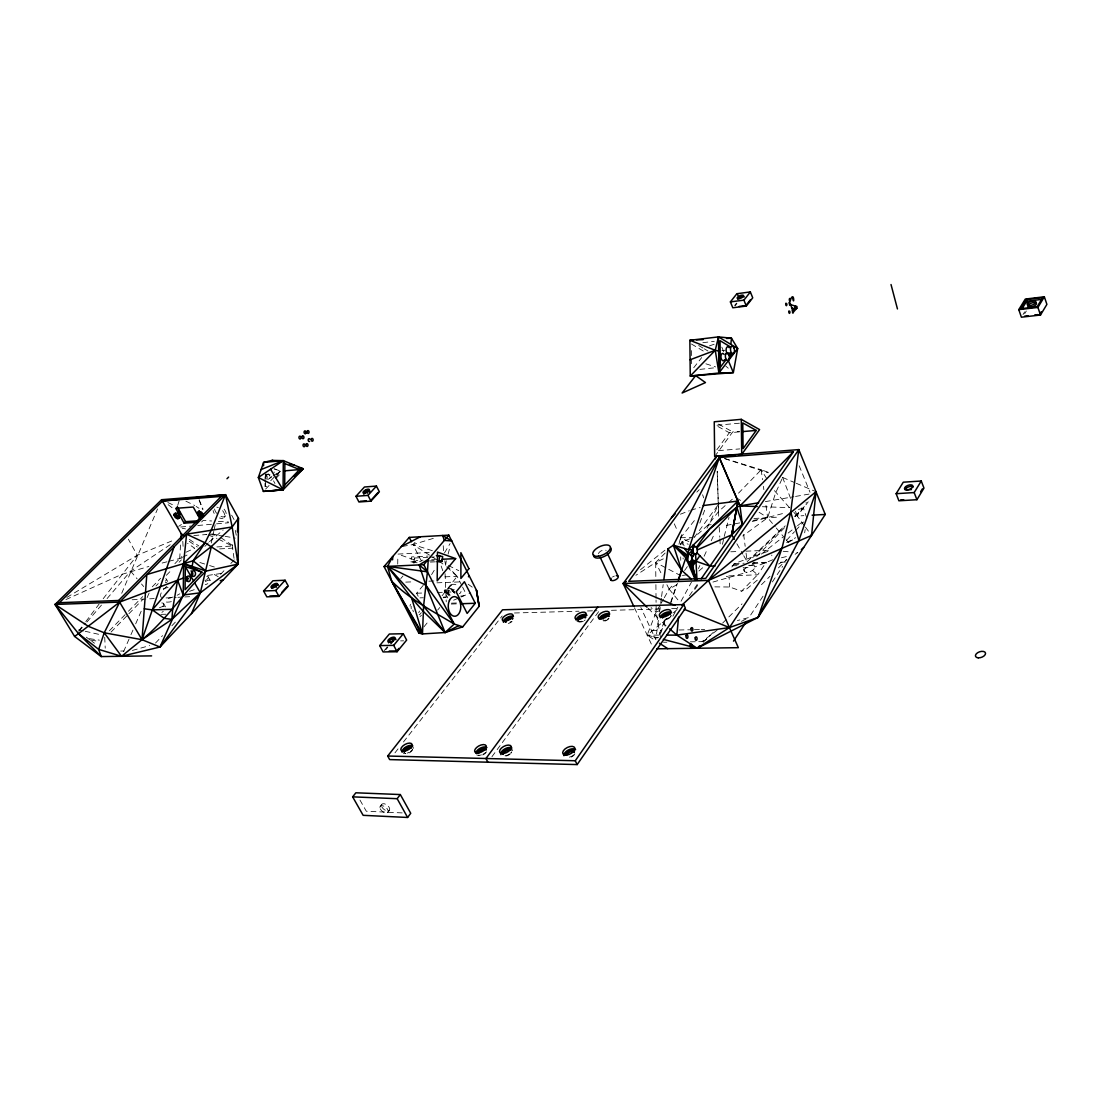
<?xml version="1.0" encoding="UTF-8"?>
<svg xmlns="http://www.w3.org/2000/svg" width="1102" height="1102" viewBox="0 0 1102 1102"><rect width="100%" height="100%" fill="white"/><g stroke="black" fill="none" stroke-linecap="round" stroke-linejoin="round"><path stroke-width="0.75" stroke-dasharray="5 3.75" d="M265.017 483.365L264.99 486.643L270.362 486.202M265.031 481.726L265.086 475.169M265.582 486.588L265.637 480.031M265.651 478.392L265.678 475.114M397.726 564.114L397.836 555.766M718.683 516.177L717.333 471.491M445.07 573.701L446.241 601.857M179.667 558.742L180.632 543.754M417.121 562.764L410.826 561.882L411.473 556.951L428.072 556.069M413.801 562.929L414.435 558.025L411.473 556.951M658.376 620.343L655.773 639.697L640.841 607.477M659.519 611.83L661.352 598.207M661.586 596.513L663.184 584.597M234.037 558.328L232.274 546.041L232.756 542.68M804.667 532.803L805.163 529.594M211.295 542.955L213.788 531.316M214.146 529.663L215.207 524.676M722.457 544.305L723.89 537.983M724.248 536.398L729.014 517.417M678.97 544.25L680.127 539.388M442.784 570.753L439.615 561.607L445.497 565.836L446.296 560.739M448.087 554.127L450.319 545.876M707.016 528.216L718.683 504.082M177.684 505.405L179.943 498.269M660.842 633.03L665.057 620.385M670.966 602.629L677.413 583.275M659.712 634.449L664.63 620.013M670.65 602.353L676.669 584.694M690.127 538.754L682.166 541.509L680.581 544.856L680.513 537.776L682.234 533.175M699.798 523.092L705.776 507.319M121.716 593.275L157.531 508.959M123.548 651.668L130.298 636.212M130.959 634.669L132.984 630.041M135.684 623.856L141.745 609.957M147.131 597.601L149.156 592.972M781.952 479.012L775.643 492.842L767.639 517.72L742.776 535.985M698.448 568.591L699.866 565.505M704.123 556.235L707.663 548.52M711.203 540.793L714.041 534.622M795.203 516.604L803.372 508.118L806.292 502.402M672.909 616.197L677.799 607.216M681.05 601.251L691.505 582.076M660.236 604.846L656.172 611.968L647.177 635.138L655.401 640.538M661.048 603.428L663.473 599.144M664.286 597.725L669.162 589.171L673.432 584.28M790.575 498.366L782.654 477.483L784.348 474.549M444.492 552.915L450.071 543.589M1023.014 314.552L1024.626 311.894M1024.695 313.671L1026.293 311.039M431.585 574.597L435.152 568.825M763.052 596.168L749.043 617.478L737.39 620.55M772.378 581.952L782.654 566.332M275.348 478.13L280.473 471.188L277.043 474.742M731.866 567.007L734.166 563.645L767.998 551.317M689.453 595.686L697.263 584.446L694.88 582.269M694.783 589.501L699.605 582.572M684.59 570.519L687.359 566.607M717.664 505.46L694.398 537.28L708.007 525.048L718.49 511.603L727.334 503.669M739.442 431.874L729.359 432.742L716.052 450.814L739.717 448.913M491.947 756.702L599.378 610.646L594.281 610.783M714.661 456.503L732.734 431.901L739.442 431.323M78.683 631.033L84.799 622.947M85.818 621.597L99.097 604.089M103.189 598.689L137.24 555.27L173.138 540.393M387.89 812.257L389.433 810.232M804.419 525.737L797.283 516.025L808.221 501.809M380.176 806.388L381.733 804.377M442.109 595.741L457.151 576.332L447.743 566.497M394.971 752.831L398.153 748.754M403.456 741.99L502.14 615.977M693.723 367.737L701.712 357.544M735.075 305.901L736.949 303.518M734.648 305.433L736.494 303.091M688.888 541.633L680.513 537.776L696.684 517.747M444.189 590.851L453.487 590.507L454.244 589.584L444.946 589.928L444.189 590.851L447.784 597.89M423.898 626.886L428.127 621.721M437.646 610.081L439.767 607.505M449.272 595.893A6.047 3.761 39.3 0 1 447.825 589.294L451.434 584.9M384.157 650.648L387.353 646.791M385.714 649.836L387.794 647.329M418.195 596.278L416.625 593.234L424.931 583.289M400.784 578.578L402.988 576.002M413.966 563.094L416.157 560.519L423.03 560.188M79.069 631.198L85.791 623.374M86.906 622.065L101.467 605.094M107.073 598.579L130.601 571.167L172.683 543.066M786.663 540.187L794.528 531.687M795.658 530.475L803.523 521.99M155.534 643.031L162.545 635.634M171.884 625.757L175.397 622.051M220.524 574.376L226.241 568.329M230.828 563.494L234.258 559.857M415.055 542.349L412.933 544.581L402.974 546.317M265.623 489.068L271.271 483.213M275.775 478.557L281.368 472.772M756.675 556.606L784.693 527.514M270.72 480.72L275.307 475.981M276.45 474.797L279.88 471.243L273.999 468.887M738.505 493.173L761.179 469.783L768.838 472.524M271.271 476.56L268.654 479.136A2.535 1.791 85 0 1 266.147 476.546A2.535 1.791 85 0 1 268.736 474.576A2.535 1.791 85 0 1 269.053 478.833L271.767 476.932M111.04 632.093L127.722 614.971M128.906 613.745L143.205 599.075M155.974 585.961L158.247 583.633M166.333 575.327L172.132 569.376M179.089 562.24L181.417 559.857M224.202 517.32L225.69 515.791M109.401 630.757L127.267 612.45M128.452 611.224L142.75 596.581M152.269 586.815L160.603 578.274M174.901 563.632L181.789 556.565M204.876 546.399L208.333 542.873M209.476 541.702L223.169 530.007M714.826 586.87L729.62 587.008L741.563 591.182L757.597 574.803L752.501 570.381M201.625 521.962L203.112 520.447L211.598 520.971M696.836 492.126L699.247 489.701M665.14 553.052L655.676 562.461L635.895 575.285M703.228 642.259L712.925 632.658M722.636 623.071L742.045 603.882M761.454 584.694L769.954 576.291M778.439 567.902L786.938 559.499L778.618 564.004M752.57 557.736L785.23 525.833M794.9 516.383L803.372 508.118L806.898 518.353M747.142 561.662L785.037 525.571M794.817 516.259L803.372 508.118L799.956 507.994M728.601 502.54L733.657 498.008M667.344 618.222L647.177 635.138L656.861 637.672M673.418 612.795L678.281 608.456M698.888 571.015L704.013 566.593M757.281 580.162L746.757 588.936L741.563 591.182M640.51 569.693L665.842 549.471M761.372 554.086L782.792 537.266M788.15 533.065L796.181 526.756M797.517 525.709L802.876 521.508M698.723 641.695L702.07 641.639L717.071 630.22M273.117 475.995L279.88 471.243M178.676 526.357L181.444 524.483M795.134 554.278L797.862 552.543L796.842 552.584M66.836 597.422L137.24 555.27L128.355 539.167M743.147 567.571A5.717 2.824 -22.9 0 0 748.699 567.103A5.717 2.824 -22.9 0 0 752.873 563.425L757.308 560.808M788.398 542.432L795.796 538.052M666.903 584.721L669.162 589.171L677.73 584.143M786.676 542.597L795.672 537.693M702.07 641.639L708.131 638.526M741.467 621.376L746.013 619.035M182.574 557.281L188.401 554.375M663.308 558.852L655.676 562.461L655.828 577.834M186.059 552.198L194.655 548.217L187.602 543.369M65.927 599.571L121.564 574.445L148.866 566.456M453.666 600.177L459.548 597.642M461.022 597.022L470.733 592.848M680.43 514.193L689.342 510.763M659.382 610.742L656.172 611.968L651.103 607.601M709.399 345.918L715.708 343.714M189.516 591.306L195.991 589.074M433.293 538.368L412.933 544.581L421.363 561.028M690.83 510.185L700.156 507.526M712.939 582.063L747.142 572.269M163.275 588.757L168.207 587.366M132.392 650.442L149.665 645.593M752.225 521.549L785.23 512.885M798.427 509.413L803.372 508.118M162.146 563.039L167.132 561.758M168.785 561.317L182.064 557.901M781.456 557.764L787.544 556.29M739.828 522.885L726.741 525.323L723.642 524.717M752.914 520.461L767.639 517.72L775.216 526.756M765.353 501.617L793.881 496.713M795.561 496.423L808.978 494.109M682.441 575.478L687.069 574.734M207.562 575.451L222.411 573.288M702.856 342.681L714.261 341.331M721.948 350.588L725.199 350.229M708.007 525.048L711.148 524.69M699.88 369.39L716.217 367.627M443.169 597.752L446.007 597.491M460.691 596.072L463.956 595.755M739.387 423.209L715.749 425.317L729.359 432.742M180.7 527.004L190.949 526.095M197.768 525.489L214.849 523.987M216.557 523.836L228.513 522.775M265.127 474.452L267.676 474.246M193.869 535.558L206.845 534.484L203.553 533.685M216.887 546.936L232.274 546.041M219.642 548.892L232.894 548.135M753.947 518.491L779.169 517.058M793.867 512.375L797.283 516.025L803.868 515.653M414.435 558.025L427.714 557.309M429.381 557.226L436.02 556.882M132.185 599.763L154.197 598.579M166.044 597.945L176.21 597.408M177.904 597.312L182.987 597.05M184.681 596.953L191.445 596.595M410.826 561.882L420.799 561.359M429.105 560.932L439.064 560.422M429.229 552.501L397.863 554.099L416.157 560.519M430.4 562.089L435.386 561.827M431.612 559.775L435.056 559.609M734.166 563.645L744.263 563.218M752.68 562.86L766.138 562.295L757.804 574.789L725.722 576.015L729.138 577.42L729.62 587.008M752.873 563.425L768.301 562.778M780.312 562.282L785.451 562.061M461.793 585.52L457.151 576.332L444.905 576.842L443.307 572.282M730.791 551.799L739.208 551.455M745.944 551.179L769.527 550.215M405.756 582.118L414.035 581.787M428.912 581.181L435.524 580.919M436.943 582.82L460.967 581.856M680.513 537.776L692.855 537.335M416.625 593.234L423.499 592.986M437.26 592.49L454.451 591.87M419.917 597.863L423.278 597.752M443.486 597.064L446.847 596.94M451.434 603.152L456.559 603.001M451.283 604.048L458.143 603.827M514.441 612.987L578.991 611.211M587.49 610.976L592.587 610.825M611.431 610.315L661.338 608.938M671.655 608.648L678.543 608.456M160.92 614.365L167.408 614.2M651.53 630.537L661.82 630.33M678.984 629.986L692.703 629.71M694.412 629.669L699.563 629.573M701.271 629.531L704.715 629.462M400.605 640.882L403.635 640.827M732.086 565.767L737.197 565.67M663.5 642.259L666.862 642.204M690.334 641.832L697.043 641.722M120.641 651.048L124.044 650.993M658.721 635.124L647.177 635.138L660.663 638.637M762.391 506.713L789.707 507.65M210.11 534.594L223.389 536.027M402.189 812.904L366.305 811.237L359.073 798.468M733.629 564.431L740.213 564.789M748.451 565.243L752.928 565.478L754.801 566.951A5.717 2.824 -22.9 0 1 750.572 571.442A5.717 2.824 -22.9 0 1 744.387 571.387L742.211 566.387M218.375 521.384L228.555 522.017M783.178 551.275L793.426 552.254M658.61 637.659L654.616 637.19L657.012 638.885M89.469 638.664L99.4 640.152M90.943 640.124L99.028 641.392M225.083 536.316L235.236 538.134M182.202 528.244L185.48 528.864M211.708 533.878L216.626 534.814L219.422 536.688M78.697 629.821L83.559 630.923M85.185 631.281L101.398 634.917M724.634 458.501L761.179 469.783L767.502 479.866M199.875 562.516L207.961 565.037M209.573 565.546L214.422 567.048M432.356 550.683L412.933 544.581L431.185 556.235M705.886 363.812L715.57 366.911M724.73 458.666L768.177 472.772M208.292 534.98L217.025 538.465M274.591 468.832L280.473 471.188M782.654 477.483L794.776 482.648M796.291 483.296L815.99 491.699M167.848 502.553L175.673 506.121M682.207 544.787L682.166 541.509L688.213 544.292M185.866 501.162L194.737 505.515M448.376 565.505L458.79 570.671M218.499 539.195L233.252 546.482M680.898 575.74L655.676 562.461L662.412 575.823M718.518 424.118L732.734 431.901M214.243 574.473L218.196 576.677M691.436 344.017L704.288 351.607M698.682 345.505L703.09 348.122M704.33 348.852L708.021 351.042M736.343 497.773L742.032 501.396M759.099 512.278L767.639 517.72L765.628 502.843M432.59 557.13L438.21 560.711M196.156 506.438L198.98 508.27M220.827 537.624L233.404 546.069M189.365 539.374L198.801 545.945M189.268 541.302L197.382 547.047M468.171 584.239L475.045 589.184M86.328 637.176L90.419 640.193M91.783 641.199L94.496 643.224M168.11 504.661L173.317 508.642M725.736 366.029L728.27 368.22M666.063 625.702L660.098 620.192M446.654 566.883L457.151 576.332M648.183 608.373L658.9 619.007M789.321 507.485L773.838 489.963M130.601 571.167L137.144 578.867M141.511 583.991L143.701 586.553M776.29 528.051L784.941 538.382M786.029 539.677L788.192 542.253M669.162 589.171L679.231 601.485M805.452 527.114L811.568 535.434M163.482 603.386L165.52 606.885M166.388 579.17L167.711 581.457M736.88 543.782L742.872 554.21M743.726 555.697L746.288 560.174M208.278 576.98L210.262 580.492M231.64 515.199L234.037 519.538M273.544 480.871L274.963 483.53M444.946 589.928L448.542 596.981M453.487 590.507L454.919 593.344M462.565 587.049L466.435 594.694M634.476 607.808L652.15 645.813M663.983 623.608L665.209 626.28M674.286 523.822L677.744 531.563M682.166 541.509L684.108 545.848M753.561 564.072L754.801 566.951L772.295 559.995L771.758 555.064M744.387 571.387L744.084 570.712A5.717 2.824 -22.9 0 1 751.743 565.422M721.81 347.116L723.794 351.882M799.17 465.774L810.025 492.263M199.228 499.95L203.057 509.289M795.451 511.204L797.283 516.025M199.118 499.991L202.658 509.468M702.608 494.757L703.682 497.897M235.277 530.379L236.269 535.214M444.822 560.78L445.401 564.031M660.387 636.97L656.172 611.968L656.048 600.025M761.179 469.783L762.515 479.701M763.397 486.313L763.851 489.619M743.643 534.374L745.172 546.317M746.054 553.135L746.936 559.954M265.871 473.653L266.161 476.987M719.193 527.155L719.785 537.184M719.881 538.85L720.377 547.198M182.794 541.344L183.166 547.79M443.238 545.724L443.693 554.251M104.718 637.204L105.227 648.169M717.182 471.201L718.49 511.603M691.505 350.588L691.643 363.715M680.705 556.868L680.747 560.298M655.897 584.652L656.034 598.317M270.086 474.934A2.521 1.777 84.9 0 1 268.42 473.874M274.136 471.987A2.535 1.777 84.9 0 1 274.136 472.648M266.05 474.687A2.535 1.791 85 0 1 267.194 477.083A2.535 1.791 85 0 1 266.105 479.356M683.157 559.017A3.926 2.176 87.2 0 1 683.116 557.984M224.078 509.165A6.998 4.105 43.5 0 1 225.965 515.309A6.998 4.105 43.5 0 1 220.979 516.439M216.722 513.339A6.998 4.105 43.5 0 1 214.615 509.014M222.59 510.681A6.998 4.105 43.5 0 1 224.477 516.838A6.998 4.105 43.5 0 1 219.491 517.954M214.201 513.422A6.998 4.105 43.5 0 1 213.127 510.529M216.832 507.168A6.998 4.105 43.5 0 1 218.32 507.567M163.275 611.348A6.667 2.631 -29.9 0 1 161.898 612.34M159.487 607.712A6.667 2.631 -29.9 0 1 165.837 607.491M161.746 602.932A6.681 2.617 -29.9 0 1 161.236 607.849M205.358 581.649A3.774 1.488 -29.3 0 1 209.711 580.162A3.774 1.488 -29.3 0 1 209.339 582.517M207.81 583.633A3.774 1.488 -29.3 0 1 205.248 584.597M206.749 576.649A3.788 1.488 -29.3 0 1 208.374 577.379A3.788 1.488 -29.3 0 1 206.639 579.583M205.812 580.12A3.788 1.488 -29.3 0 1 204.931 580.561M165.617 578.784A3.733 1.433 -29.6 0 1 165.355 581.167M165.314 582.738A3.719 1.446 -29.6 0 1 166.939 582.255M171.347 601.651A17.081 6.695 -29.6 0 1 163.468 600.989M179.778 593.799A17.095 6.667 -29.6 0 1 177.146 595.245M173.138 596.995A17.095 6.667 -29.6 0 1 165.947 598.634M161.443 597.518A17.095 6.667 -29.6 0 1 167.049 586.264M461.022 591.416A6.033 3.761 39.3 0 1 459.245 593.675M454.107 592.477A6.033 3.761 39.3 0 1 450.828 585.672A6.033 3.761 39.3 0 1 457.482 585.617M450.222 595.245A4.256 2.645 39.3 0 1 449.34 590.369A4.256 2.645 39.3 0 1 454.906 592.463M449.037 594.984A4.256 2.645 39.3 0 1 449.23 590.755A4.256 2.645 39.3 0 1 454.465 593.014M447.825 589.294A6.047 3.761 39.3 0 1 455.112 591.016M410.04 606.128A7.604 4.973 88.6 0 1 410.44 604.254M419.435 611.059A7.604 4.973 88.6 0 1 418.732 612.698M413.402 611.775A7.604 4.973 88.6 0 1 412.809 609.998M421.281 612.616A7.604 4.973 88.6 0 1 419.159 614.792M411.225 608.827A9.684 6.323 88.6 0 1 411.184 606.293M421.432 615.26A9.684 6.323 88.6 0 1 420.027 616.528M512.031 621.528A4.188 1.984 -26.6 0 1 508.284 623.415M412.506 749.374A4.491 2.245 -29.1 0 1 409.724 752.625A4.491 2.245 -29.1 0 1 405.357 753.589M486.45 751.771A4.601 2.383 -28.2 0 1 482.814 754.925A4.601 2.383 -28.2 0 1 478.695 755.049M585.121 619.985A4.298 2.094 -25.7 0 1 584.308 620.633M583.344 621.197A4.298 2.094 -25.7 0 1 578.454 621.308M511.328 621.39A5.868 2.783 -26.6 0 1 510.006 622.148M581.884 621.17A6.02 2.934 -25.7 0 1 576.938 621.404M485.734 752.335A6.447 3.32 -28.2 0 1 483.034 754.209M481.491 754.856A6.447 3.32 -28.2 0 1 476.505 754.732M413.429 747.5A6.295 3.141 -29.1 0 1 413.126 748.506M412.465 749.567A6.295 3.141 -29.1 0 1 410.233 751.619M408.814 752.446A6.295 3.141 -29.1 0 1 407.327 753.079M405.867 753.465A6.295 3.141 -29.1 0 1 403.415 753.41M608.965 618.511A4.339 2.135 -25.3 0 1 602.642 621.211M670.898 615.591A4.422 2.218 -24.4 0 1 670.801 616.252M670.429 616.955A4.422 2.218 -24.4 0 1 664.85 619.765M511.507 752.294A4.642 2.424 -27.9 0 1 511.052 753.079M510.35 753.864A4.642 2.424 -27.9 0 1 505.184 756.055M574.9 753.796A4.739 2.535 -27 0 1 568.48 757.639M603.841 619.847A4.339 2.121 -25.3 0 1 602.863 619.958M512.637 749.663A6.502 3.389 -27.9 0 1 512.402 750.696M511.769 751.812A6.502 3.389 -27.9 0 1 510.791 752.914M509.537 753.933A6.502 3.389 -27.9 0 1 504.978 755.848M573.784 754.87A6.64 3.554 -27 0 1 569.252 757.198M671.297 615.563A6.199 3.099 -24.4 0 1 670.429 616.569M669.272 617.506A6.199 3.099 -24.4 0 1 664.892 619.365M608.745 618.263A6.075 2.975 -25.3 0 1 607.56 619.172M606.183 619.944A6.075 2.975 -25.3 0 1 603.262 620.908M598.606 553.755A4.119 1.915 -25 0 1 600.907 551.028A4.119 1.915 -25 0 1 605.081 549.981L605.701 550.187A4.119 1.915 -25 0 1 606.1 550.545M612.492 577.049A4.091 1.956 -25 0 1 614.379 576.098M381.774 806.76A4.835 2.659 38 0 0 388.896 810.7A4.835 2.659 38 0 0 386.086 804.46A4.835 2.659 38 0 0 381.774 806.76M380.218 808.772A4.849 2.659 38 0 0 387.353 812.711A4.849 2.659 38 0 0 384.529 806.471A4.849 2.659 38 0 0 380.218 808.772"/><path stroke-width="1.5" d="M58.034 602.698L55.1 604.461L78.531 633.664L98.67 649.381L121.537 656.296L159.969 647.012L238.101 564.1L238.445 518.202L225.469 494.688L161.595 499.702L55.1 604.461L74.592 636.419L101.246 656.572L151.608 655.883M263.571 465.774L263.598 462.413L272.015 460.402L283.297 460.636L303.257 468.763L283.09 489.853L263.364 491.409L258.336 477.51L263.598 462.413L283.297 460.636L284.867 463.584L284.715 485.045L283.09 489.853L270.527 490.817M261.119 469.535L283.297 460.636L283.09 489.853L263.364 491.409M237.426 531.825L238.445 518.202L232.164 526.963L186.582 534.167L183.579 563.48L183.221 595.039L159.969 647.012L142.02 639.697L104.235 632.782L88.256 626.267L55.1 604.461L59.384 602.698L118.63 600.48L221.254 496.423L225.469 494.688L232.164 526.963L238.101 564.1L200.33 592.793L171.912 619.379L142.02 639.697L121.537 656.296L104.235 632.782L119.705 602.078L225.469 494.688L162.655 500.983L59.384 602.698M696.987 579.459L695.596 554.292A3.912 2.149 87.1 0 0 697.29 549.926L731.742 534.842L742.335 524.139L739.993 505.942L719.275 457.537L628.719 581.333L705.666 578.44L793.426 451.751L719.275 457.537L688.612 549.65L687.951 555.766M790.051 312.265C789.418 315.971 787.517 309.359 789.803 311.26M392.587 559.816L392.725 556.524L387.56 566.387L391.692 581.181L420.027 631.129L422.493 633.925L445.098 632.534L462.757 626.831L479.15 606.307L476.422 590.176M180.948 538.754L181.279 533.754L161.595 499.702M695.596 554.292L693.971 553.507A3.912 2.149 87.1 0 1 693.062 550.917L693.337 545.008L694.77 546.537M225.469 494.688L211.129 530.448L205.082 542.818L183.579 563.48L177.587 580.217L172.656 609.254L171.912 619.379L164.267 618.36L152.31 609.888L144.293 608.786M173.827 514.579C180.921 508.27 180.397 526.591 173.827 514.579L175.328 513.077L177.56 516.342L180.205 516.893L178.703 518.395M202.01 516.852C192.492 514.469 202.809 507.168 203.071 516.246M203.512 515.337L200.082 513.463L199.2 510.749L197.699 512.265M633.76 606.293L623.167 583.523L716.686 456.049L798.798 449.602L825.26 514.441L758.107 617.395L697.153 648.251L676.835 635.124L678.557 617.161M687.565 557.254L688.254 555.188A3.926 2.163 87.2 0 1 691.808 557.791L691.477 560.698L690.1 562.199A3.926 2.163 87.2 0 1 687.538 558.81L687.565 557.254L685.83 557.819L678.309 579.886M646.984 607.188L623.167 583.523L708.49 580.382L815.99 491.699L811.568 535.434L708.49 580.382L681.918 605.122M730.833 344.375L731.466 338.204L718.476 336.895L689.866 340.284L690.251 376.044L733.34 372.6L737.693 348.521L731.466 338.204L726.48 338.466M786.993 304.731C786.07 308.216 784.679 301.273 786.814 303.697M684.466 548.438L688.516 554.058L693.02 549.898L693.337 545.008M693.31 565.009L693.847 560.491L692.387 561.937L693.31 565.009L691.477 560.698L692.607 566.001L699.839 555.752L696.96 552.805M439.698 555.449L439.064 560.422L442.026 561.483L442.66 556.524L436.378 555.628M666.958 635.124L676.835 635.124L729.428 627.575L758.107 617.395L782.103 547.777L790.713 512.072L798.798 449.602L708.49 580.382L738.34 647.673L656.723 648.816M663.872 579.487L667.991 548.851L673.391 545.201L719.275 457.537L739.993 505.942L757.267 506.534M192.161 566.373L193.084 560.808L205.082 542.818L238.101 564.1L237.536 559.251M703.283 505.57L737.982 501.038L731.742 534.842L734.304 539.305M793.426 451.751L740.076 505.873L736.839 507.113L731.742 534.842L737.982 501.038L688.612 549.65L673.391 545.201L681.587 570.244L691.285 579.018M232.164 526.963L211.405 546.496L200.33 592.793L191.472 613.58M718.476 336.895L718.917 372.999L720.364 367.173L718.642 351.042L715.253 350.298L690.251 376.044L718.917 372.999L737.693 348.521L718.476 336.895L715.253 350.298L718.917 372.999L733.34 372.6L728.367 360.671L732.003 353.508M790.506 300.364C788.839 303.009 788.922 295.997 790.478 299.345M678.488 580.038L681.711 570.368M104.235 632.782L98.67 649.381L101.246 656.572L78.531 633.664L74.592 636.419M174.075 546.867L142.02 639.697L118.63 600.48M758.107 617.395L798.881 540.476L815.99 491.699M793.316 312.748L790.258 303.257L789.266 302.83L789.693 305.309L790.396 304.62L796.939 306.508L796.87 308.105L792.641 312.968L792.393 310.461L796.732 308.284M715.212 458.997L716.686 456.049M690.899 555.188L693.062 550.917M691.808 557.791L693.971 553.507M792.82 298.119C794.211 307.885 794.528 287.167 789.266 302.83M1040.495 315.02L1046.9 304.372L1044.352 296.796L1025.301 299.069L1018.785 309.634L1021.389 317.197L1040.495 315.02L1037.919 307.417L1044.352 296.796M1039.696 314.414L1041.28 311.77M916.919 499.716L923.972 488.117L921.258 481.009L903.282 482.194L896.146 493.696L898.901 500.79L916.919 499.716L914.178 492.566L921.258 481.009M920.611 491.767L922.36 488.889M1021.857 309.056L1026.692 301.177L1041.597 299.413M1026.141 299.551L1020.48 308.739L1037.12 306.811L1042.712 297.581L1026.141 299.551L1028.207 305.612M691.822 558.108L694.48 554.03M733.505 641.13L745.916 622.244M663.308 639.367L697.153 648.251L729.428 627.575L782.103 547.777M577.173 764.581L685.43 608.263L683.763 604.585L502.54 609.805L387.697 756.027L389.653 759.595L577.173 764.581L575.272 760.752L683.763 604.585M701.189 578.812L733.698 532.018M691.946 560.491L691.739 559.802L692.387 561.937L692.318 559.954M738.34 454.644L741.729 454.382L759.581 429.587L741.274 419.339L714.248 421.777L714.661 456.503L734.965 454.906M693.392 548.025A3.912 2.149 87.1 0 1 696.381 547.322L709.578 529.015L736.797 507.127L742.335 524.139M756.247 430.427L743.092 448.638L742.762 422.906L756.247 430.427L742.803 431.585M306.039 432.576A1.405 0.978 83.9 0 1 305.86 433.238L305.571 433.527M597.683 607.064L485.954 758.507L487.883 762.212M211.405 546.496L193.084 560.808L146.814 574.555L142.02 639.697C166.774 619.875 183.194 592.656 206.102 571.084L238.101 564.1M159.969 647.012L200.33 592.793L194.737 582.986M407.602 817.464L410.729 813.304L400.329 794.556L355.863 792.793L352.654 796.856L363.137 815.328L407.602 817.464L397.161 798.688L352.654 796.856M792.655 310.309L795.727 306.218L796.539 308.381M397.161 798.688L400.329 794.556M726.287 359.472L720.364 367.173L720.033 340.656L729.937 346.634M729.248 355.615L731.232 353.053M745.875 305.585L750.531 299.62M746.316 306.053L752.735 297.829L750.352 291.934L736.88 293.724L730.392 301.893L732.802 307.775L746.316 306.053L743.905 300.143L750.352 291.934M475.279 603.276L467.152 613.415L456.173 591.802L464.41 581.718L475.279 603.276L461.573 603.717M476.532 590.397L479.15 606.307L476.532 590.397L448.776 535.145L409.255 537.404L384.047 566.552L418.815 633.099L420.785 630.688M468.405 576.814L469.218 575.836M398.91 648.389L396.83 650.924L389.226 651.034M397.078 651.737L406.638 640.097L403.291 633.733L389.337 634.022L379.708 645.593L383.083 651.929L397.078 651.737L393.69 645.359L379.708 645.593M393.69 645.359L403.291 633.733M390.921 643.54L393.015 641.02L391.692 638.54M455.663 558.604L437.177 580.85L437.494 552.074L455.663 558.604L441.916 559.279M384.047 566.552L423.802 564.692L448.776 535.145M370.754 500.528L378.082 492.415M370.947 501.135L379.377 491.795L376.429 486.078L364.445 487.001L355.974 496.286L358.935 501.989L370.947 501.135L367.985 495.39L355.974 496.286M281.878 592.339L286.947 586.746M278.971 596.389L288.297 586.099L285.087 580.244L272.952 580.768L263.585 590.989L266.822 596.843L278.971 596.389L275.734 590.52L263.585 590.989M367.985 495.39L376.429 486.078M275.734 590.52L285.087 580.244M284.715 485.045L299.551 469.548L303.257 468.763L294.151 476.643M183.579 563.48L201.928 572.145L185.067 589.749L185.343 566.566L183.579 563.48L206.102 571.084L193.084 560.808M305.86 433.238L305.461 433.637A1.405 0.978 83.9 0 1 304.207 432.879A1.405 0.978 83.9 0 1 304.524 431.075A1.405 0.978 83.9 0 1 305.833 431.529M697.29 549.926L696.808 548.052L736.797 507.127M198.58 514.978L200.082 513.463M199.186 515.626L200.688 514.111M199.889 516.163L201.39 514.648M200.619 516.562L202.121 515.047M199.944 518.973L193.236 507.03L175.728 508.325L184.117 523.161L185.604 521.645L198.346 520.778M197.644 512.857L199.145 511.342M197.781 513.546L199.283 512.031M198.098 514.262L199.6 512.747M226.984 478.723L228.624 477.083M671.517 517.623L675.14 513.973M176.788 518.243L178.29 516.742M177.505 518.477L179.006 516.976M178.166 518.532L179.654 517.031M173.964 515.254L175.466 513.752M174.295 515.97L175.783 514.469M174.763 516.659L176.265 515.171M175.37 517.306L176.871 515.805M176.058 517.844L177.56 516.342M697.153 648.251L699.591 645.855M418.815 633.099L422.493 633.925L423.567 606.169L427.438 571.814L387.56 566.387L411.638 598.042L423.196 611.321L445.098 632.534L454.217 624.049L462.757 626.831M801.361 549.512L803.689 547.501M674.81 605.384L623.167 583.523L625.84 581.401M183.414 578.013L119.705 602.078L78.531 633.664M283.297 460.636L258.336 477.51L283.09 489.853L270.569 469.245M623.167 583.523L626.005 581.691M419.159 564.913L428.292 559.375L427.438 571.814L419.159 564.913L425.84 585.162L445.098 632.534L458.955 625.592M401.307 546.592L420.358 536.77M690.072 359.789L715.253 350.298L689.866 340.284L693.186 340.119M220.248 580.74L223.472 579.624M758.644 502.774L740.076 505.873M200.33 592.793L183.221 595.039L177.587 580.217L152.31 609.888L172.656 609.254M730.392 301.893L743.905 300.143M739.167 306.439L744.194 305.791M1018.785 309.634L1037.919 307.417M1024.736 316.122L1028.07 315.737M1034.709 314.979L1038.029 314.607M283.655 470.926L299.551 469.548L284.867 463.584M162.655 500.983L221.254 496.423M360.313 501.272L366.277 500.845M184.117 523.161L196.845 522.293M911.437 489.577L906.753 489.867L905.679 487.098M896.146 493.696L914.178 492.566M900.568 499.909L903.695 499.716M812.091 515.185L825.26 514.441M696.519 339.953L703.172 339.623M437.053 561.745L442.026 561.483M269.783 596.03L278.834 595.686M55.1 604.461L119.705 602.078M691.725 559.747L709.991 566.139L715.088 566.042M687.51 557.791L685.83 557.819L673.391 545.201L687.965 555.422M727.017 353.163L731.852 353.205M387.697 756.027L575.272 760.752M688.612 549.65L693.02 549.898M275.197 461.077L272.015 460.402L275.307 461.283M289.482 464.094L294.248 465.099M298.325 467.441L303.257 468.763M201.928 572.145L185.343 566.566L193.539 580.906M687.538 558.494L685.83 557.819L695.252 579.735M684.177 609.268L729.428 627.575M186.582 534.167L205.082 542.818M792.944 308.808L792.324 307.995M416.818 629.256L420.027 631.129M423.802 564.692L454.217 624.049C432.494 611.018 409.779 599.35 391.692 581.181L422.493 633.925L411.638 598.042M659.506 643.251L667.729 648.665M181.279 533.754L183.979 535.627M687.62 556.799L684.879 554.664L687.304 554.967L687.62 556.799L673.391 545.201M669.658 628.843L676.835 635.124M699.839 555.752L709.991 566.139M445.098 632.534L423.567 606.169L387.56 566.387L425.84 585.162L454.217 624.049M179.957 513.436L180.439 514.138M667.991 548.851L681.587 570.244M696.381 547.322L696.808 548.052M185.604 521.645L177.229 506.837L179.791 512.678M275.128 584.886L276.395 587.173M366.112 490.211L367.655 493.186M409.255 537.404L411.459 541.716M600.163 557.268L610.811 580.01A4.091 1.956 -25 0 0 615.99 579.583A4.091 1.956 -25 0 0 617.699 575.974M607.505 553.576L618.098 576.332M737.362 294.096L737.872 295.364M689.48 562.185L695.596 579.666M690.1 562.199L695.734 579.68M610.811 580.01L610.66 579.514A4.091 1.956 -25 0 1 611.128 578.302M690.637 561.924L695.844 579.611M790.713 512.072L798.881 540.476M691.106 561.414L695.941 579.5M891.022 284.536L897.455 308.946M691.326 560.959L696.106 579.831M741.274 419.339L741.729 454.382M304.978 445.745A1.405 0.978 84.3 0 1 303.546 446.503A1.405 0.978 84.3 0 1 303.312 444.271A1.405 0.978 84.3 0 1 304.855 444.685M309.648 441.365A1.405 0.964 84.1 0 1 308.367 440.814A1.405 0.964 84.1 0 1 308.532 438.954A1.405 0.964 84.1 0 1 309.841 439.175M300.874 438.183A1.419 0.978 84 0 1 299.372 438.665A1.419 0.978 84 0 1 299.317 436.433A1.419 0.978 84 0 1 300.846 437.095M692.731 549.14A3.912 2.149 87.1 0 1 692.579 553.011M687.249 557.006A3.926 2.176 87.2 0 1 687.097 560.877M724.62 359.569A3.705 1.984 84 0 1 721.838 359.858A3.705 1.984 84 0 1 721.287 354.651A3.705 1.984 84 0 1 724.069 354.362M729.428 353.494A3.692 1.956 83.9 0 1 726.741 352.695A3.692 1.956 83.9 0 1 726.562 347.736A3.692 1.956 83.9 0 1 729.221 347.695M185.48 578.192A17.095 6.667 -29.6 0 1 188.18 578.385M190.99 570.988A2.796 2.052 88 0 1 192.795 573.77A2.796 2.052 88 0 1 191.032 576.525M186.968 576.745A2.796 2.066 88.2 0 1 187.009 581.195M505.529 622.299A4.188 1.984 -26.6 0 1 508.477 619.172A4.188 1.984 -26.6 0 1 512.747 618.663M478.406 753.176A4.601 2.383 -28.2 0 1 482.029 750.035A4.601 2.383 -28.2 0 1 486.134 749.897M578.44 620.15A4.298 2.094 -25.7 0 1 581.746 617.327A4.298 2.094 -25.7 0 1 585.713 617.037M404.379 752.17A4.491 2.245 -29.1 0 1 407.148 748.919A4.491 2.245 -29.1 0 1 411.514 747.955M505.942 622.189A4.188 1.984 -26.6 0 1 507.843 617.905A4.188 1.984 -26.6 0 1 512.444 618.925M404.062 751.963A4.491 2.245 -29.1 0 1 406.445 747.624A4.491 2.245 -29.1 0 1 411.735 747.445M477.607 753.203A4.601 2.369 -28.2 0 1 481.326 748.685A4.601 2.369 -28.2 0 1 485.927 749.691M577.82 620.013A4.298 2.094 -25.7 0 1 582.159 615.66A4.298 2.094 -25.7 0 1 585.134 617.988M503.504 622.313A5.868 2.783 -26.6 0 1 506.81 617.575A5.868 2.783 -26.6 0 1 513.477 616.486M576.098 620.137A6.02 2.934 -25.7 0 1 580.726 615.288A6.02 2.934 -25.7 0 1 586.98 615.288M475.83 753.148A6.447 3.32 -28.2 0 1 480.417 748.065A6.447 3.32 -28.2 0 1 486.919 747.528M402.134 752.294A6.295 3.141 -29.1 0 1 405.935 746.88A6.295 3.141 -29.1 0 1 412.864 745.958M737.693 299.014A3.471 1.35 -22.5 0 1 741.067 296.686A3.471 1.35 -22.5 0 1 744.139 296.961M388.607 642.852A4.064 1.86 -28.2 0 1 392.036 639.064A4.064 1.86 -28.2 0 1 395.907 639.725M369.831 491.699A3.513 1.391 -27.2 0 1 369.445 492.222M363.935 494.261A3.513 1.391 -27.2 0 1 365.506 491.575A3.513 1.391 -27.2 0 1 369.735 490.569M271.726 588.082A3.705 1.529 -28.8 0 1 275.032 585.176A3.705 1.529 -28.8 0 1 278.338 585.231M905.114 489.77A4.408 2.135 -20.3 0 1 908.682 486.836A4.408 2.135 -20.3 0 1 913.145 486.932M601.926 618.69A4.339 2.135 -25.3 0 1 608.883 616.252M662.729 617.836A4.422 2.218 -24.4 0 1 669.548 614.393M503.159 754.443A4.642 2.424 -27.9 0 1 505.887 751.082A4.642 2.424 -27.9 0 1 510.502 750.076M566.442 755.242A4.739 2.535 -27 0 1 570.092 751.991A4.739 2.535 -27 0 1 574.459 751.867M600.797 618.704A4.339 2.121 -25.3 0 1 605.273 614.861A4.339 2.121 -25.3 0 1 608.731 616.514M662.206 617.699A4.436 2.218 -24.4 0 1 665.429 613.594A4.436 2.218 -24.4 0 1 670.278 614.255M502.98 754.25A4.642 2.424 -27.9 0 1 505.722 749.429A4.642 2.424 -27.9 0 1 510.97 750.187M565.753 755.283A4.739 2.535 -27 0 1 569.968 750.393A4.739 2.535 -27 0 1 574.211 752.404M500.887 754.636A6.502 3.389 -27.9 0 1 504.551 749.016A6.502 3.389 -27.9 0 1 511.92 748.065M563.921 755.724A6.64 3.554 -27 0 1 568.329 749.994A6.64 3.554 -27 0 1 575.616 749.704M660.36 617.712A6.199 3.099 -24.4 0 1 665.14 612.753A6.199 3.099 -24.4 0 1 671.669 612.905M599.199 619.159A6.075 2.975 -25.3 0 1 603.469 614.654A6.075 2.975 -25.3 0 1 609.75 614.062M610.522 547.68A9.532 4.436 -25 0 1 603.731 556.689A9.532 4.436 -25 0 1 593.661 554.912M616.28 575.712A4.091 1.956 -25 0 1 617.079 575.754M695.679 375.644L682.124 393.015L705.487 382.573L695.679 375.644M468.915 568.687L460.898 578.467L460.884 552.667L468.915 568.687M451.668 540.917L444.313 540.421L442.687 535.503L451.668 540.917M734.028 348.012L733.987 347.915A3.692 1.956 83.9 0 0 730.612 348.26A3.692 1.956 83.9 0 0 732.885 353.604A3.692 1.956 83.9 0 0 733.987 347.915M978.232 657.825A5.262 2.934 -18.9 0 0 985.546 653.238A5.262 2.934 -18.9 0 0 977.681 652.687A5.262 2.934 -18.9 0 0 978.232 657.825M695.252 637.714A1.749 0.964 88.5 0 0 696.133 640.345A1.749 0.964 88.5 0 0 696.919 637.7A1.749 0.964 88.5 0 0 695.252 637.714M686.147 635.62A1.763 0.978 88.5 0 0 686.904 638.402A1.763 0.978 88.5 0 0 687.841 635.923A1.763 0.978 88.5 0 0 686.147 635.62M690.417 644.601A1.763 0.978 88.7 0 0 690.926 647.521A1.763 0.978 88.7 0 0 692.056 645.317A1.763 0.978 88.7 0 0 690.417 644.601M691.119 628.319A1.763 0.964 88.4 0 0 691.836 631.115A1.763 0.964 88.4 0 0 692.786 628.677A1.763 0.964 88.4 0 0 691.119 628.319M311.315 439.023A1.405 0.964 84.1 0 0 312.169 441.213A1.405 0.964 84.1 0 0 312.996 439.188A1.405 0.964 84.1 0 0 311.315 439.023M306.163 444.258A1.419 0.978 84.3 0 0 307.045 446.434A1.419 0.978 84.3 0 0 307.857 444.395A1.419 0.978 84.3 0 0 306.163 444.258M307.155 431.392A1.419 0.978 83.9 0 0 308.216 433.417A1.419 0.978 83.9 0 0 308.835 431.226A1.419 0.978 83.9 0 0 307.155 431.392M302.141 436.378A1.419 0.978 84 0 0 302.857 438.679A1.419 0.978 84 0 0 303.849 436.805A1.419 0.978 84 0 0 302.141 436.378M725.681 354.155A3.705 1.97 84 0 0 727.21 360.23A3.705 1.97 84 0 0 729.138 355.45A3.705 1.97 84 0 0 725.681 354.155M191.817 571.897A2.796 2.052 88 0 0 193.222 576.387A2.796 2.052 88 0 0 195.357 572.572A2.796 2.052 88 0 0 191.817 571.897M186.803 577.117A2.81 2.066 88.2 0 0 188.222 581.608A2.81 2.066 88.2 0 0 190.357 577.779A2.81 2.066 88.2 0 0 186.803 577.117M449.437 600.48A9.808 6.268 88.5 0 0 453.859 616.183A9.808 6.268 88.5 0 0 460.25 602.684A9.808 6.268 88.5 0 0 449.437 600.48M504.84 621.087A5.868 2.769 -26.6 0 0 513.036 615.55A5.868 2.769 -26.6 0 0 505.06 615.77A5.868 2.769 -26.6 0 0 504.84 621.087M577.985 619.517A6.02 2.92 -25.7 0 0 586.154 613.745A6.02 2.92 -25.7 0 0 577.6 614.186A6.02 2.92 -25.7 0 0 577.985 619.517M478.764 752.9A6.447 3.32 -28.2 0 0 486.244 745.875A6.447 3.32 -28.2 0 0 476.477 747.611A6.447 3.32 -28.2 0 0 478.764 752.9M404.641 751.178A6.295 3.141 -29.1 0 0 412.107 744.36A6.295 3.141 -29.1 0 0 402.753 746.04A6.295 3.141 -29.1 0 0 404.641 751.178M738.974 298.697A3.471 1.35 -22.5 0 0 743.616 295.694A3.471 1.35 -22.5 0 0 738.533 296.369A3.471 1.35 -22.5 0 0 738.974 298.697M390.273 642.08A4.064 1.86 -28.2 0 0 395.122 637.838A4.064 1.86 -28.2 0 0 389.102 639.077A4.064 1.86 -28.2 0 0 390.273 642.08M365.106 493.09A3.513 1.391 -27.2 0 0 369.349 489.605A3.513 1.391 -27.2 0 0 364.156 490.858A3.513 1.391 -27.2 0 0 365.106 493.09M273.062 587.738A3.705 1.529 -28.8 0 0 277.635 583.964A3.705 1.529 -28.8 0 0 272.304 585.148A3.705 1.529 -28.8 0 0 273.062 587.738M907.166 489.867A4.422 2.135 -20.3 0 0 912.869 485.886A4.422 2.135 -20.3 0 0 906.078 486.326A4.422 2.135 -20.3 0 0 907.166 489.867M503.779 753.492A6.502 3.389 -27.9 0 0 511.259 746.398A6.502 3.389 -27.9 0 0 501.355 748.148A6.502 3.389 -27.9 0 0 503.779 753.492M566.524 755.049A6.64 3.554 -27 0 0 574.858 748.106A6.64 3.554 -27 0 0 564.982 748.988A6.64 3.554 -27 0 0 566.524 755.049M662.412 617.189A6.199 3.099 -24.4 0 0 670.87 611.335A6.199 3.099 -24.4 0 0 661.958 611.596A6.199 3.099 -24.4 0 0 662.412 617.189M600.852 618.745A6.075 2.975 -25.3 0 0 609.378 613.139A6.075 2.975 -25.3 0 0 601.003 613.153A6.075 2.975 -25.3 0 0 600.852 618.745M1029.158 305.571A4.587 1.942 -18.8 0 0 1035.949 302.141A4.587 1.942 -18.8 0 0 1029.626 301.934A4.587 1.942 -18.8 0 0 1029.158 305.571M1029.709 307.196A4.573 1.942 -18.8 0 0 1036.5 303.78A4.573 1.942 -18.8 0 0 1030.191 303.573A4.573 1.942 -18.8 0 0 1029.709 307.196M598.386 556.193A9.532 4.422 -25 0 0 610.343 546.867A9.532 4.422 -25 0 0 596.086 548.824A9.532 4.422 -25 0 0 598.386 556.193"/></g></svg>
